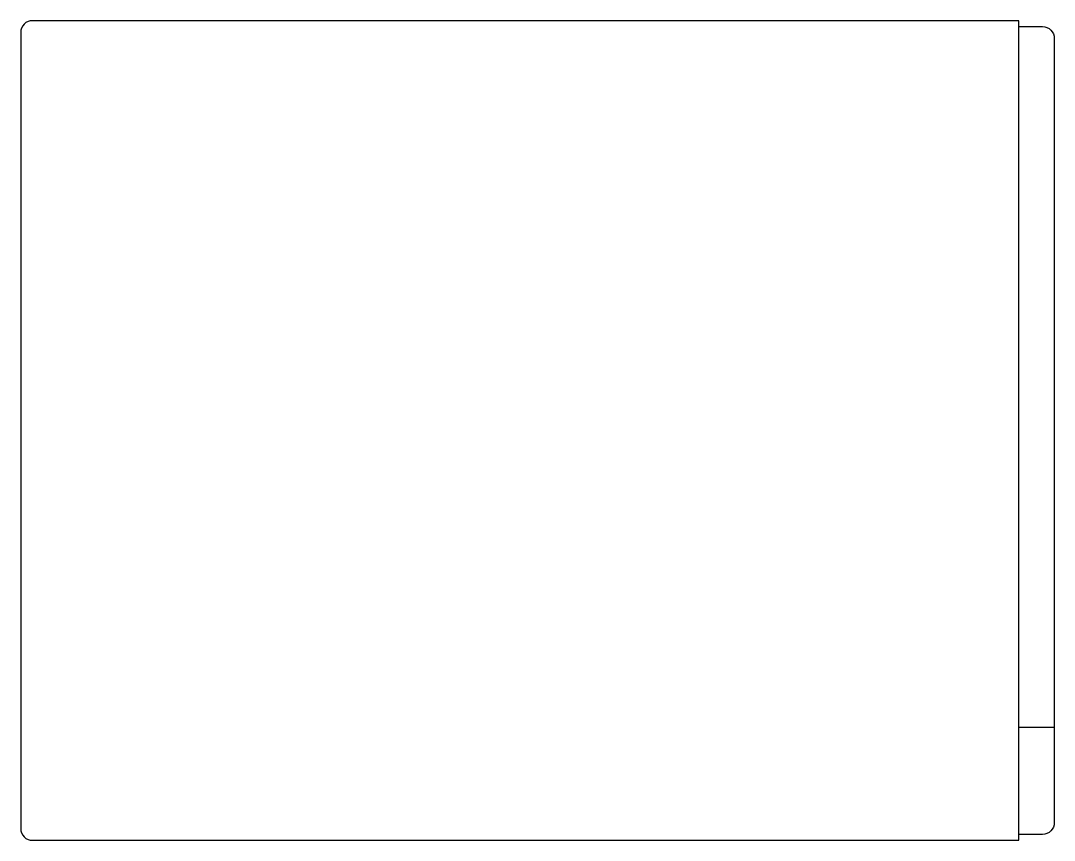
# Model space of a CAD drawing. Header units: millimetres. Extents: x 1420.037 to 1420.907, y 2716.464 to 2717.154.
import ezdxf

# ---------------------------------------------------------------- set-up
doc = ezdxf.new("R2010")
doc.units = ezdxf.units.MM
doc.header["$LTSCALE"] = 10
doc.layers.add('Equipam_diversos', color=1, linetype='Continuous')

msp = doc.modelspace()

# ---------------------------------------------------------------- linework, layer by layer
at = {"layer": 'Equipam_diversos'}
msp.add_line((1420.907, 2716.55855), (1420.877, 2716.55855), dxfattribs=at)
msp.add_lwpolyline([(1420.047, 2716.46355), (1420.877, 2716.46355), (1420.877, 2717.15355), (1420.047, 2717.15355, 0.414214), (1420.037, 2717.14355), (1420.037, 2716.47355, 0.414214)], format="xyb", close=True, dxfattribs=at)
msp.add_lwpolyline([(1420.877, 2717.14855), (1420.897, 2717.14855, -0.414214), (1420.907, 2717.13855), (1420.907, 2716.47855, -0.414214), (1420.897, 2716.46855), (1420.877, 2716.46855)], format="xyb", dxfattribs=at)

doc.saveas('drawing.dxf')
